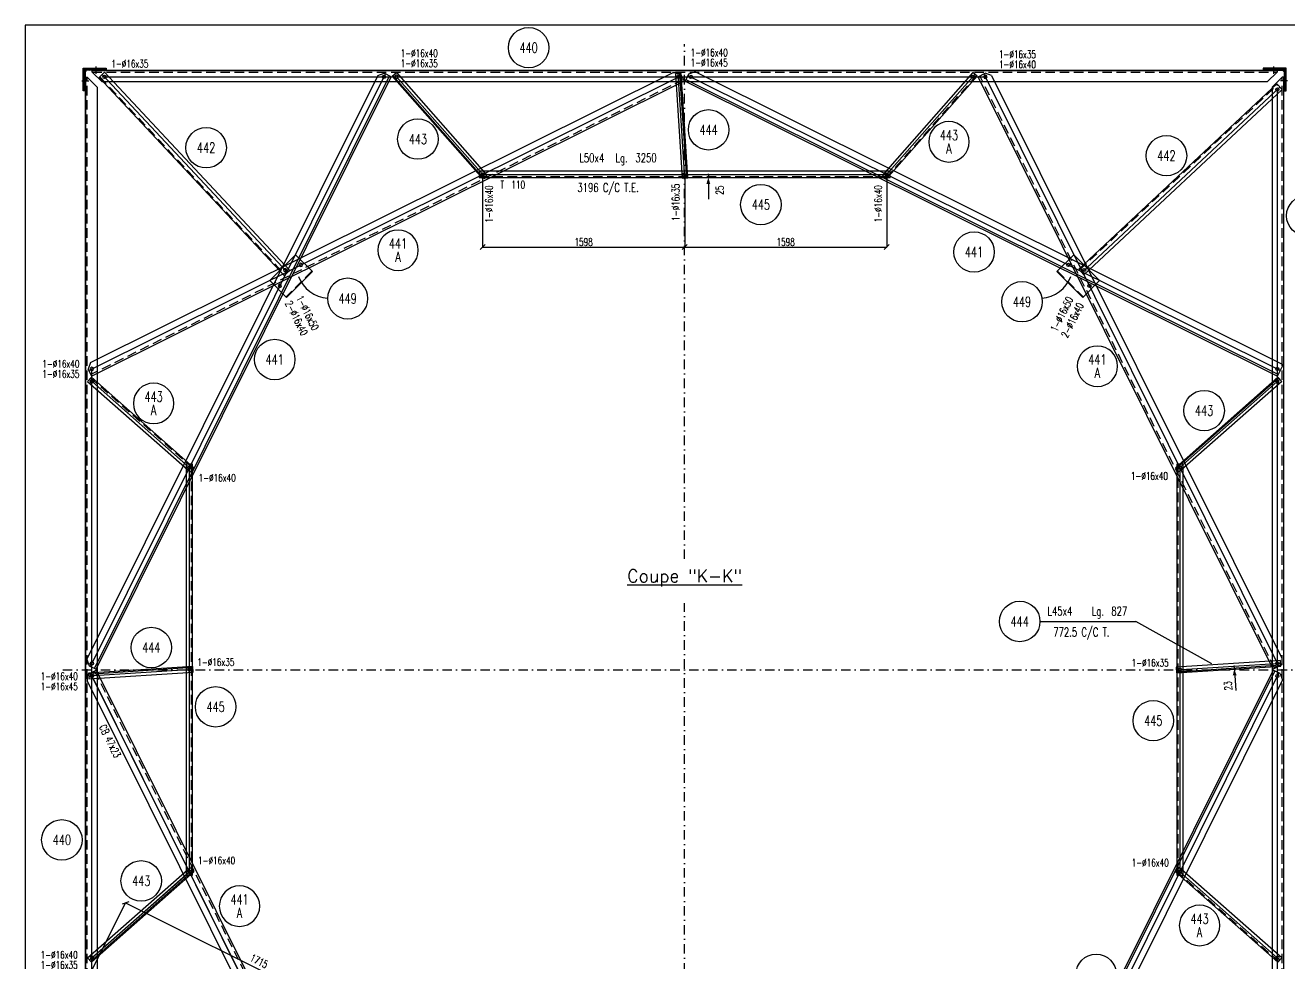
# Model space of a CAD drawing. Extents: x 161763 to 177983, y -163675 to -152195.
# Drawn here: x 161763 to 171754, y -159608 to -152195 of the extents above; entities that cross this region are included whole.
import ezdxf
from ezdxf.enums import TextEntityAlignment as Align

# ---------------------------------------------------------------- set-up
doc = ezdxf.new("R2010")
doc.units = 0
doc.header["$LTSCALE"] = 150
doc.header["$MEASUREMENT"] = 0
doc.linetypes.add('DASHDOT', pattern=[1, 0.5, -0.25, 0, -0.25])
doc.linetypes.add('DASHED', pattern=[0.75, 0.5, -0.25])
doc.layers.get('0').update_dxf_attribs({"linetype": 'CONTINUOUS'})
doc.layers.get('DEFPOINTS').update_dxf_attribs({"linetype": 'CONTINUOUS'})
for name, color, linetype in [('ASSI', 6, 'CONTINUOUS'), ('BOLLINI_1', 7, 'CONTINUOUS'), ('BOLLINI_5', 7, 'CONTINUOUS'), ('FORI', 2, 'CONTINUOUS'), ('LINEA_ANG', 2, 'CONTINUOUS'), ('LINEE_PIASTRE', 2, 'CONTINUOUS'), ('LS', 7, 'CONTINUOUS'), ('MZ', 6, 'DASHDOT'), ('PIASTRE', 5, 'CONTINUOUS'), ('QT_MAL', 7, 'CONTINUOUS'), ('QT_MPR', 7, 'CONTINUOUS'), ('TRAT-Y', 7, 'DASHED')]:
    doc.layers.add(name, color=color, linetype=linetype)
doc.styles.add('QUOTE', font='ROMANS8.SHX', dxfattribs={"width": 0.7})
doc.styles.add('RD', font='ROMAND8.SHX', dxfattribs={"width": 0.7})
doc.styles.add('RQL', font='ROMANS8.SHX', dxfattribs={"width": 0.7})
doc.styles.add('RS', font='ROMANS8.shx', dxfattribs={"width": 0.7})
doc.styles.get("Standard").update_dxf_attribs({"font": 'ROMANS8.SHX', "width": 0.7})
doc.dimstyles.new('FRECCE1', dxfattribs={"dimtxt": 60, "dimasz": 6.6667, "dimexe": 0, "dimexo": 0, "dimgap": 1, "dimtad": 1, "dimzin": 0, "dimdsep": 46, "dimtxsty": 'RS', "dimblk1": 'QUOTP', "dimblk2": 'QUOTF', "dimsah": 1, "dimcen": 0, "dimclrd": 2, "dimclre": 2, "dimclrt": 7, "dimadec": 0, "dimazin": 0, "dimtfac": 1, "dimtix": 1, "dimtmove": 2, "dimatfit": 3, "dimldrblk": 'QUOTP', "dimfxl": 1, "dimtolj": 1, "dimtzin": 0, "dimarcsym": 0})
doc.dimstyles.new('TRATTO', dxfattribs={"dimscale": 0, "dimtxt": 60, "dimasz": 40, "dimexe": 0, "dimexo": 0, "dimgap": 10, "dimtad": 1, "dimrnd": 0.5, "dimdsep": 46, "dimtxsty": 'RS', "dimblk1": 'OBLIQUE', "dimblk2": 'OBLIQUE', "dimsah": 1, "dimcen": 0.09, "dimclrd": 2, "dimclre": 2, "dimclrt": 7, "dimadec": 0, "dimazin": 0, "dimtfac": 1, "dimtix": 1, "dimtmove": 2, "dimatfit": 3, "dimfxl": 1, "dimtolj": 1, "dimtzin": 0, "dimarcsym": 0})
pattern_1 = [(45, (62756.58, -43231.062), (-3.5355339, 3.5355339), [])]

# ---------------------------------------------------------------- blocks, each defined once
blk = doc.blocks.new('ASSE98')
blk.add_line((0, 0), (1, 0))
at = {"color": 7, "flags": 1}
for tag, p in [('LAV1', (3.0743, 6.8285)), ('LAV2', (3.0743, 6.4951)), ('LAV3', (3.0743, 6.1618)), ('LAV4', (3.0743, 5.8285)), ('LAV5', (3.0743, 5.4951)), ('LAV6', (3.0743, 5.1618)), ('LAV7', (3.0743, 4.8285)), ('LAV8', (3.0743, 4.4951)), ('LAV9', (3.0743, 4.1618)), ('LAV10', (3.0743, 3.8285))]:
    blk.add_attdef(tag, p, '', height=0.2, dxfattribs=at)
at = {"color": 7, "style": 'QUOTE', "width": 0.5, "flags": 1}
for tag, p in [('TI', (1.3831, 6.8273)), ('DI_S', (1.3831, 6.4218)), ('D_S', (1.3831, 6.0209)), ('E_S', (1.3831, 5.6806)), ('NFORI', (1.3645, 5.2979)), ('ALAR', (1.3635, 4.9325)), ('FAM', (1.3775, 4.5465)), ('ALA', (1.3831, 4.1926)), ('DISP2', (1.3831, 3.8497)), ('DISP1', (1.3831, 3.5069)), ('PINZAF', (1.3831, 3.164)), ('PINZAI', (1.3831, 2.8211)), ('TRP', (1.3831, 2.4783)), ('NP', (1.3831, 2.1354)), ('SV', (1.3831, 1.7926)), ('PESO', (1.3831, 1.4497)), ('QUA', (1.3831, 1.1069)), ('LUN', (1.3831, 0.764)), ('PROF', (1.3831, 0.4211)), ('POS', (1.3831, 0.0783))]:
    blk.add_attdef(tag, p, '', height=0.2, dxfattribs=at)
blk = doc.blocks.new('16')
blk.add_circle((0, 0), 1)
blk = doc.blocks.new('xxx')
blk.add_circle((0, 0), 8)
at = {"color": 3, "style": 'RQL', "width": 0.7}
blk.add_attdef('POS', text='', height=4, dxfattribs=at).set_placement((0, 0), align=Align.MIDDLE)
at = {"style": 'RQL', "width": 0.7, "flags": 1}
for tag, p in [('POS1', (-0.39, -5.42)), ('TIPO', (-0.39, -8.66))]:
    blk.add_attdef(tag, p, '', height=2, dxfattribs=at)
blk = doc.blocks.new('_OBLIQUE')
at = {"color": 0, "linetype": 'ByBlock'}
blk.add_line((-0.5, -0.5), (0.5, 0.5), dxfattribs=at)
blk = doc.blocks.new('*D35')
at = {"layer": 'DEFPOINTS', "color": 0, "transparency": 16777216}
for p in [(162290.2, -159668.8), (164091.5, -159899.3), (163816.7, -160451.2)]:
    blk.add_point(p, dxfattribs=at)
at = {"layer": 'QT_MPR', "color": 2, "lineweight": -2, "transparency": 16777216}
for p, q in [((162290.2, -159668.8), (162556.1, -159134.7)), ((162556.1, -159134.7), (164091.5, -159899.3)), ((163816.7, -160451.2), (164091.5, -159899.3))]:
    blk.add_line(p, q, dxfattribs=at)
at = {"layer": 'QT_MPR', "color": 2, "lineweight": -2, "transparency": 16777216, "xscale": 40, "yscale": 40, "zscale": 40}
for p, rotation in [((162556.1, -159134.7), 153.5289355511841), ((164091.5, -159899.3), 333.5289355511841)]:
    blk.add_blockref('_OBLIQUE', p, dxfattribs=dict(at, rotation=rotation))
at = {"layer": 'QT_MPR', "color": 7, "transparency": 16777216, "insert": (163611.8, -159595.6), "char_height": 60, "attachment_point": 5, "rotation": 333.52894, "style": 'RS'}
blk.add_mtext('\\A1;1715', dxfattribs=at)
blk = doc.blocks.new('YYY')
blk.add_circle((0, 0), 8)
at = {"color": 3, "style": 'RQL', "width": 0.7}
for tag, p in [('POS3', (0, 0.65)), ('POS2', (0, -4.63))]:
    blk.add_attdef(tag, text='', height=4, dxfattribs=at).set_placement(p, align=Align.CENTER)
at = {"style": 'RQL', "width": 0.7, "flags": 1}
blk.add_attdef('TIPO', text='', height=3, dxfattribs=at).set_placement((0, 0), align=Align.MIDDLE_CENTER)
blk = doc.blocks.new('QUOTP')
at = {"layer": 'ASSI', "color": 2, "const_width": 1.07}
blk.add_lwpolyline([(-0.5, 0, 1), (0.5, 0, 1)], format="xyb", close=True, dxfattribs=at)
blk = doc.blocks.new('QUOTF')
at = {"layer": 'LS', "color": 2}
blk.add_line((7.5, 0), (25.5, 0), dxfattribs=at)
blk.add_solid([(7.5, 2.25), (0, 0), (7.5, -2.25)], dxfattribs=at)
blk = doc.blocks.new('*D71')
at = {"layer": 'DEFPOINTS', "color": 0, "transparency": 16777216}
for p in [(167164.3, -153374.7), (167164.3, -153399.7), (167164.3, -153399.7)]:
    blk.add_point(p, dxfattribs=at)
at = {"layer": 'QT_MAL', "color": 2, "lineweight": -2, "transparency": 16777216}
blk.add_line((167164.3, -153381.3), (167164.3, -153393), dxfattribs=at)
at = {"layer": 'QT_MAL', "color": 2, "lineweight": -2, "transparency": 16777216, "xscale": 6.6667, "yscale": 6.6667, "zscale": 6.6667}
for name, p, rotation in [('QUOTF', (167164.3, -153399.7), 270), ('QUOTP', (167164.3, -153374.7), 90)]:
    blk.add_blockref(name, p, dxfattribs=dict(at, rotation=rotation))
at = {"layer": 'QT_MAL', "color": 7, "transparency": 16777216, "insert": (167254.3, -153499.2), "char_height": 60, "attachment_point": 5, "rotation": 90, "style": 'RS'}
blk.add_mtext('\\A1;25', dxfattribs=at)
blk = doc.blocks.new('*D38')
at = {"layer": 'DEFPOINTS', "color": 0, "transparency": 16777216}
for p in [(165379.3, -153374.7), (166977.1, -153374.7), (166977.1, -153949.1)]:
    blk.add_point(p, dxfattribs=at)
at = {"layer": 'QT_MPR', "color": 2, "lineweight": -2, "transparency": 16777216}
for p, q in [((165379.3, -153374.7), (165379.3, -153949.1)), ((166977.1, -153374.7), (166977.1, -153949.1)), ((165379.3, -153949.1), (166977.1, -153949.1))]:
    blk.add_line(p, q, dxfattribs=at)
at = {"layer": 'QT_MPR', "color": 2, "lineweight": -2, "transparency": 16777216, "xscale": 40, "yscale": 40, "zscale": 40, "rotation": 180}
blk.add_blockref('_OBLIQUE', (165379.3, -153949.1), dxfattribs=at)
at = {"layer": 'QT_MPR', "color": 2, "lineweight": -2, "transparency": 16777216, "xscale": 40, "yscale": 40, "zscale": 40}
blk.add_blockref('_OBLIQUE', (166977.1, -153949.1), dxfattribs=at)
at = {"layer": 'QT_MPR', "color": 7, "transparency": 16777216, "insert": (166178.2, -153909.1), "char_height": 60, "attachment_point": 5, "style": 'RS'}
blk.add_mtext('\\A1;1598', dxfattribs=at)
blk = doc.blocks.new('*D39')
at = {"layer": 'DEFPOINTS', "color": 0, "transparency": 16777216}
for p in [(166977.1, -153374.7), (168574.8, -153374.7), (168574.8, -153949.1)]:
    blk.add_point(p, dxfattribs=at)
at = {"layer": 'QT_MPR', "color": 2, "lineweight": -2, "transparency": 16777216}
for p, q in [((166977.1, -153374.7), (166977.1, -153949.1)), ((168574.8, -153374.7), (168574.8, -153949.1)), ((166977.1, -153949.1), (168574.8, -153949.1))]:
    blk.add_line(p, q, dxfattribs=at)
at = {"layer": 'QT_MPR', "color": 2, "lineweight": -2, "transparency": 16777216, "xscale": 40, "yscale": 40, "zscale": 40, "rotation": 180}
blk.add_blockref('_OBLIQUE', (166977.1, -153949.1), dxfattribs=at)
at = {"layer": 'QT_MPR', "color": 2, "lineweight": -2, "transparency": 16777216, "xscale": 40, "yscale": 40, "zscale": 40}
blk.add_blockref('_OBLIQUE', (168574.8, -153949.1), dxfattribs=at)
at = {"layer": 'QT_MPR', "color": 7, "transparency": 16777216, "insert": (167775.9, -153909.1), "char_height": 60, "attachment_point": 5, "style": 'RS'}
blk.add_mtext('\\A1;1598', dxfattribs=at)
blk = doc.blocks.new('bull')
at = {"style": 'RS', "width": 0.7, "flags": 1}
for tag, p in [('NN', (-12.25, 0)), ('DIAMETRO', (0, -4.86)), ('SERRAGGIO', (0, -9.71)), ('LUNGHEZZA', (0, -14.57)), ('NB', (0, -19.43)), ('TIPO', (0, -24.12)), ('EL', (-0.14, -29))]:
    blk.add_attdef(tag, p, '', height=3, dxfattribs=at)
at = {"style": 'RS', "width": 0.7}
blk.add_attdef('BULLONE', (0, 0), '', height=3, dxfattribs=at)
blk = doc.blocks.new('MRKR_98')
blk.add_point((0, 0))
at = {"color": 7, "style": 'QUOTE', "width": 0.5, "flags": 1}
for tag, p in [('AUX2', (3.71, 4.93)), ('NFORI', (3.72, 5.3)), ('TI', (3.73, 6.83)), ('DI_S', (3.73, 6.42)), ('D_S', (3.73, 6.02)), ('E_S', (3.73, 5.68)), ('AUX1', (3.73, 4.19)), ('FAM', (3.73, 4.55)), ('COMMESSA', (3.73, 3.85)), ('MD', (3.73, 3.51)), ('MP', (3.73, 3.16)), ('LARGHEZZA', (3.73, 2.82)), ('SPESSORE', (3.73, 2.48)), ('NP', (3.73, 2.14)), ('SV', (3.73, 1.79)), ('PESO', (3.73, 1.45)), ('QUA', (3.73, 1.11)), ('LUN', (3.73, 0.76)), ('PROF', (3.73, 0.42)), ('POS', (3.73, 0.08))]:
    blk.add_attdef(tag, p, '', height=0.2, dxfattribs=at)
at = {"color": 7, "flags": 1}
for tag, p in [('LAV1', (5.26, 6.88)), ('LAV2', (5.26, 6.55)), ('LAV3', (5.26, 6.21)), ('LAV4', (5.26, 5.88)), ('LAV5', (5.26, 5.55)), ('LAV6', (5.26, 5.21)), ('LAV7', (5.26, 4.88)), ('LAV8', (5.26, 4.55)), ('LAV9', (5.26, 4.21)), ('LAV10', (5.26, 3.88))]:
    blk.add_attdef(tag, p, '', height=0.2, dxfattribs=at)
blk = doc.blocks.new('*D80')
at = {"layer": 'DEFPOINTS', "color": 0, "transparency": 16777216}
for p in [(171321.9, -157263), (171323.4, -157286), (171323.4, -157286)]:
    blk.add_point(p, dxfattribs=at)
at = {"layer": 'QT_MAL', "color": 2, "lineweight": -2, "transparency": 16777216}
blk.add_line((171322.3, -157269.7), (171323, -157279.3), dxfattribs=at)
at = {"layer": 'QT_MAL', "color": 2, "lineweight": -2, "transparency": 16777216, "xscale": 6.6667, "yscale": 6.6667, "zscale": 6.6667}
for name, p, rotation in [('QUOTP', (171321.9, -157263), 93.71193150588454), ('QUOTF', (171323.4, -157286), 273.7119315058845)]:
    blk.add_blockref(name, p, dxfattribs=dict(at, rotation=rotation))
at = {"layer": 'QT_MAL', "color": 7, "transparency": 16777216, "insert": (171274.2, -157418.7), "char_height": 60, "attachment_point": 5, "rotation": 93.71193, "style": 'RS'}
blk.add_mtext('\\A1;23', dxfattribs=at)

msp = doc.modelspace()

# ---------------------------------------------------------------- hatches: boundary and pattern name
at = {"layer": 'LS'}
h = msp.add_hatch(dxfattribs=at)
h.set_pattern_fill('_U', color=6, scale=5, angle=45, style=0, pattern_type=0)
h.set_pattern_definition(pattern_1)
edge = h.paths.add_edge_path()
edge.add_line((162221.189, -152534.953), (162401.189, -152534.953))
edge.add_line((162401.189, -152534.953), (162401.189, -152544.953))
edge.add_arc((162395.189, -152544.953), 6, 270, 360, ccw=False)
edge.add_line((162395.189, -152550.953), (162249.189, -152550.953))
edge.add_arc((162249.189, -152562.953), 12, 90, 180)
edge.add_line((162237.189, -152562.953), (162237.189, -152708.953))
edge.add_arc((162231.189, -152708.953), 6, 270, 360, ccw=False)
edge.add_line((162231.189, -152714.953), (162221.189, -152714.953))
edge.add_line((162221.189, -152714.953), (162221.189, -152534.953))
h = msp.add_hatch(dxfattribs=at)
h.set_pattern_fill('_U', color=6, scale=5, angle=45, style=0, pattern_type=0)
h.set_pattern_definition(pattern_1)
edge = h.paths.add_edge_path()
edge.add_line((171732.938, -152534.953), (171552.938, -152534.953))
edge.add_line((171552.938, -152534.953), (171552.938, -152544.953))
edge.add_arc((171558.938, -152544.953), 6, -180, -90)
edge.add_line((171558.938, -152550.953), (171704.938, -152550.953))
edge.add_arc((171704.938, -152562.953), 12, 0, 90, ccw=False)
edge.add_line((171716.938, -152562.953), (171716.938, -152708.953))
edge.add_arc((171722.938, -152708.953), 6, -180, -90)
edge.add_line((171722.938, -152714.953), (171732.938, -152714.953))
edge.add_line((171732.938, -152714.953), (171732.938, -152534.953))

# ---------------------------------------------------------------- linework, layer by layer
at = {"layer": 'LINEA_ANG'}
for p, q in [((162292.796, -152565.953), (162292.796, -152553.953)), ((162292.796, -152553.953), (171661.796, -152553.953)), ((162370.796, -152643.953), (162292.796, -152565.953)), ((167059.198, -152564.099), (167008.243, -152581.176)), ((171710.447, -154880.194), (167059.198, -152564.099)), ((171583.796, -152643.953), (171661.796, -152565.953)), ((171661.796, -152553.953), (171661.796, -152565.953)), ((162240.189, -161975.096), (162240.189, -152606.096)), ((162240.189, -152606.096), (162252.189, -152606.096)), ((164549.491, -152591.461), (162250.334, -157208.694)), ((162330.189, -152684.096), (162252.189, -152606.096)), ((162277.697, -154863.256), (166886.873, -152568.11)), ((166973.52, -152636.676), (162288.255, -154969.71)), ((162322.912, -157287.285), (164655.945, -152602.02)), ((162389.622, -152567.157), (162345.789, -152608.129)), ((162345.789, -152608.129), (163809.863, -154174.407)), ((171583.796, -152643.953), (162370.796, -152643.953)), ((163853.695, -154133.434), (162389.622, -152567.157)), ((164549.491, -152591.461), (164600.445, -152574.383)), ((164655.945, -152602.02), (164600.445, -152574.383)), ((164663.971, -152598.879), (164697.71, -152569.102)), ((165379.947, -153410.115), (164663.971, -152598.879)), ((164697.71, -152569.102), (165413.686, -153380.338)), ((166886.873, -152568.11), (166939.198, -152567.749)), ((166948.312, -152576.201), (166903.406, -152579.114)), ((166903.406, -152579.114), (166956.946, -153404.379)), ((166939.198, -152567.749), (166973.52, -152636.676)), ((167001.852, -153401.466), (166948.312, -152576.201)), ((167008.243, -152581.176), (166980.607, -152636.676)), ((166980.607, -152636.676), (171665.872, -154969.71)), ((169256.417, -152569.102), (168540.442, -153380.338)), ((168574.181, -153410.115), (169290.156, -152598.879)), ((169290.156, -152598.879), (169256.417, -152569.102)), ((169298.182, -152602.02), (169353.682, -152574.383)), ((171631.216, -157287.285), (169298.182, -152602.02)), ((169404.636, -152591.461), (169353.682, -152574.383)), ((169404.636, -152591.461), (171699.781, -157200.638)), ((171659.763, -152659.554), (170093.485, -154123.628)), ((171623.938, -152684.096), (171701.938, -152606.096)), ((171700.735, -152703.386), (171659.763, -152659.554)), ((171713.938, -152606.096), (171701.938, -152606.096)), ((171713.938, -161975.096), (171713.938, -152606.096)), ((162330.189, -152684.096), (162330.189, -161897.096)), ((170134.458, -154167.46), (171700.735, -152703.386)), ((171623.938, -152684.096), (171623.938, -161897.096)), ((165352.325, -153349.652), (165352.325, -153399.652)), ((168602.325, -153349.652), (165352.325, -153349.652)), ((168602.325, -153399.652), (168602.325, -153349.652)), ((165352.325, -153399.652), (168602.325, -153399.652)), ((165413.686, -153380.338), (165379.947, -153410.115)), ((166956.946, -153404.379), (167001.852, -153401.466)), ((168540.442, -153380.338), (168574.181, -153410.115)), ((163809.863, -154174.407), (163853.695, -154133.434)), ((170093.485, -154123.628), (170134.458, -154167.46)), ((162277.697, -154863.256), (162260.619, -154914.21)), ((162288.255, -154969.71), (162260.619, -154914.21)), ((171665.872, -154969.71), (171710.447, -154880.194)), ((162285.115, -154977.736), (162255.338, -155011.475)), ((162255.338, -155011.475), (163066.573, -155727.45)), ((163096.35, -155693.711), (162285.115, -154977.736)), ((170857.777, -155693.711), (171669.013, -154977.736)), ((171698.79, -155011.475), (170887.554, -155727.45)), ((171669.013, -154977.736), (171698.79, -155011.475)), ((163085.887, -155665.567), (163035.887, -155665.567)), ((163035.887, -155665.567), (163035.887, -158915.567)), ((163066.573, -155727.45), (163096.35, -155693.711)), ((163085.887, -158915.567), (163085.887, -155665.567)), ((170887.554, -155727.45), (170857.777, -155693.711)), ((170918.24, -155666.089), (170868.24, -155666.089)), ((170868.24, -155666.089), (170868.24, -158916.089)), ((170918.24, -158916.089), (170918.24, -155666.089)), ((162250.334, -157208.694), (162267.412, -157259.649)), ((162267.412, -157259.649), (162322.912, -157287.285)), ((171688.778, -157217.17), (170863.513, -157270.711)), ((170866.426, -157315.616), (171691.691, -157262.076)), ((171700.143, -157252.962), (171631.216, -157287.285)), ((171691.691, -157262.076), (171688.778, -157217.17)), ((171699.781, -157200.638), (171700.143, -157252.962)), ((162253.985, -157328.694), (162322.912, -157294.372)), ((162254.346, -157381.019), (162253.985, -157328.694)), ((163087.702, -157266.04), (162262.437, -157319.58)), ((162262.437, -157319.58), (162265.35, -157364.486)), ((162265.35, -157364.486), (163090.615, -157310.946)), ((162322.912, -157294.372), (164655.945, -161979.637)), ((163090.615, -157310.946), (163087.702, -157266.04)), ((171631.216, -157294.372), (169298.182, -161979.637)), ((170863.513, -157270.711), (170866.426, -157315.616)), ((171686.715, -157322.008), (171631.216, -157294.372)), ((171686.715, -157322.008), (171703.793, -157372.962)), ((164549.491, -161990.195), (162254.346, -157381.019)), ((169404.636, -161990.195), (171703.793, -157372.962)), ((162255.338, -159570.182), (163066.573, -158854.206)), ((163066.573, -158854.206), (163096.35, -158887.945)), ((170887.554, -158854.206), (170857.777, -158887.945)), ((171698.79, -159570.182), (170887.554, -158854.206)), ((163096.35, -158887.945), (162285.115, -159603.921)), ((163035.887, -158915.567), (163085.887, -158915.567)), ((170857.777, -158887.945), (171669.013, -159603.921)), ((170868.24, -158916.089), (170918.24, -158916.089)), ((162285.115, -159603.921), (162255.338, -159570.182)), ((171669.013, -159603.921), (171698.79, -159570.182))]:
    msp.add_line(p, q, dxfattribs=at)
at = {"layer": 'LINEA_ANG', "color": 2}
for p, q in [((162310.38, -157281.044), (164643.413, -152595.779)), ((165386.32, -153404.49), (164670.344, -152593.255)), ((166993.37, -153402.016), (166939.829, -152576.751)), ((166986.848, -152624.144), (171672.113, -154957.178)), ((170863.402, -155700.084), (171674.637, -154984.109)), ((170865.876, -157307.134), (171691.141, -157253.594)), ((163088.252, -157274.522), (162262.987, -157328.062)), ((171643.748, -157300.612), (169310.714, -161985.877)), ((163090.726, -158881.572), (162279.49, -159597.548))]:
    msp.add_line(p, q, dxfattribs=at)
at = {"layer": 'LINEE_PIASTRE'}
for p, q in [((163695.853, -154213.264), (163899.499, -154009.617)), ((163899.499, -154009.617), (164033.143, -154143.26)), ((170054.628, -154009.617), (169920.985, -154143.26)), ((170258.275, -154213.264), (170054.628, -154009.617)), ((164033.143, -154143.26), (163829.496, -154346.907)), ((169920.985, -154143.26), (170124.632, -154346.907)), ((163829.496, -154346.907), (163695.853, -154213.264)), ((170124.632, -154346.907), (170258.275, -154213.264))]:
    msp.add_line(p, q, dxfattribs=at)
at = {"layer": 'LS', "color": 6}
for p, q in [((162319.796, -152522.567), (162319.796, -152578.227)), ((171634.332, -152522.567), (171634.332, -152578.227)), ((171634.332, -152522.567), (171634.332, -152578.227)), ((162208.803, -152633.56), (162264.463, -152633.56)), ((162389.796, -152603.953), (169355.001, -152603.953)), ((171745.325, -152633.56), (171689.665, -152633.56)), ((171663.938, -159668.766), (171663.938, -152703.56)), ((162290.189, -161878.096), (162290.189, -154912.891)), ((169786.653, -156909.538), (170546.119, -156909.538)), ((162290.189, -157340.828), (164599.126, -161977.703)), ((162290.189, -159568.766), (163060.887, -158888.567))]:
    msp.add_line(p, q, dxfattribs=at)
at = {"layer": 'LS', "color": 8}
msp.add_lwpolyline([(161762.683, -152195.489), (161762.683, -163675.489), (174482.683, -163675.489), (174482.683, -162075.489), (177982.683, -162075.489), (177982.683, -152195.489), (161762.683, -152195.489)], close=True, dxfattribs=at)
at = {"layer": 'LS', "color": 6}
for points in [[(162221.189, -152534.953), (162401.189, -152534.953), (162401.189, -152544.953, -0.41421356), (162395.189, -152550.953), (162249.189, -152550.953, 0.41421356), (162237.189, -152562.953), (162237.189, -152708.953, -0.41421356), (162231.189, -152714.953), (162221.189, -152714.953)], [(171732.938, -152534.953), (171552.938, -152534.953), (171552.938, -152544.953, 0.41421356), (171558.938, -152550.953), (171704.938, -152550.953, -0.41421356), (171716.938, -152562.953), (171716.938, -152708.953, 0.41421356), (171722.938, -152714.953), (171732.938, -152714.953)]]:
    msp.add_lwpolyline(points, format="xyb", close=True, dxfattribs=at)
msp.add_lwpolyline([(171146.168, -157244.738), (170546.119, -156909.538)], dxfattribs=at)
for centre, start, end in [((164171.483, -154088.542), 200.7903173, 265.8683996), ((169782.645, -154088.542), 274.1316004, 339.2096827)]:
    msp.add_arc(centre, 264.811, start, end, dxfattribs=at)
at = {"layer": 'MZ'}
for p, q in [((166977.064, -156415.136), (166977.064, -152344.664)), ((166977.064, -162236.992), (166977.064, -156763.688)), ((162059.451, -157290.828), (171894.676, -157290.828))]:
    msp.add_line(p, q, dxfattribs=at)
at = {"layer": 'TRAT-Y'}
for p, q in [((162253.189, -161975.096), (162253.189, -152606.096)), ((166967.28, -152624.144), (162282.015, -154957.178)), ((162292.796, -152566.953), (171661.796, -152566.953)), ((162352.364, -152601.984), (163816.438, -154168.261)), ((168567.808, -153404.49), (169283.783, -152593.255)), ((171643.748, -157281.044), (169310.714, -152595.779)), ((170099.631, -154130.202), (171665.908, -152666.129)), ((171700.938, -161975.096), (171700.938, -152606.096)), ((165352.325, -153391.152), (168602.325, -153391.152)), ((164028.9, -154139.018), (163825.253, -154342.664)), ((169925.228, -154139.018), (170128.874, -154342.664)), ((163090.726, -155700.084), (162279.49, -154984.109)), ((163077.387, -158915.567), (163077.387, -155665.567)), ((170876.74, -155666.089), (170876.74, -158916.089)), ((162310.38, -157300.612), (164643.413, -161985.877)), ((170863.402, -158881.572), (171674.637, -159597.548))]:
    msp.add_line(p, q, dxfattribs=at)

# ---------------------------------------------------------------- block references
at = {"layer": 'ASSI'}
for p, xscale, rotation in [((171661.796, -152553.953), 9369, 180), ((162240.189, -152606.096), 9369, 270), ((164681.216, -152583.66), 1082, 311.4307877684139), ((168556.936, -153394.895), 1082, 48.56921223158595), ((171713.938, -161975.096), 9369, 90), ((163081.131, -155710.956), 1082, 138.5692122315859), ((171684.232, -154994.98), 1082, 221.430787768414), ((162269.895, -159586.676), 1082, 41.43078776841406), ((170872.997, -158870.701), 1082, 318.5692122315859)]:
    msp.add_blockref('ASSE98', p, dxfattribs=dict(at, xscale=xscale, rotation=rotation))
for p, xscale, zscale, rotation in [((162265.968, -154924.952), 5234.000000000001, 5234.000000000001, 26.47106444881592), ((162278.154, -157264.998), 5234.000000000001, 5234.000000000001, 63.52893555118408), ((162371.358, -152584.229), 2144, 2144, 313.0683386357119), ((166978.9, -153402.955), 827, 827, 93.7119315058846), ((167002.894, -152591.918), 5234.000000000001, 5234.000000000001, 333.5289355511841), ((169342.94, -152579.732), 5234, 5234, 296.471064448816), ((171683.663, -152685.123), 2144, 2144, 223.0683386357118), ((163060.887, -158915.567), 3250, 3250, 90), ((170893.24, -155666.089), 3250, 3250, 270), ((163089.191, -157288.992), 827.0000000000002, 827.0000000000002, 183.7119315058846), ((171675.974, -157316.659), 5234, 5234, 243.528935551184)]:
    msp.add_blockref('ASSE98', p, dxfattribs=dict(at, xscale=xscale, zscale=zscale, rotation=rotation))
ref = msp.add_blockref('ASSE98', (165352.325, -153374.652), dxfattribs=dict(at, xscale=3250, zscale=3250))
ref.add_attrib('PROF', 'L50x4', (166143.996, -153279.222), dxfattribs={"layer": '0', "color": 2, "height": 70, "style": 'QUOTE', "width": 0.7})
ref.add_attrib('LUN', '3250', (166587.462, -153279.222), dxfattribs={"layer": '0', "color": 2, "height": 70, "style": 'QUOTE', "width": 0.7})
ref.add_attrib('PESO', '3196 C/C T.E.', (166128.816, -153513.675), dxfattribs={"layer": '0', "color": 2, "height": 70, "style": 'QUOTE', "width": 0.7})
ref.add_attrib('SV', 'Lg.', (166430.008, -153279.222), dxfattribs={"layer": '0', "color": 2, "height": 70, "style": 'QUOTE', "width": 0.7})
ref.add_attrib('LAV1', 'T  110', (165520.819, -153486.106), dxfattribs={"layer": '0', "color": 254, "height": 60, "width": 0.7})
ref = msp.add_blockref('ASSE98', (170864.937, -157292.664), dxfattribs=dict(at, xscale=826.9999999999999, zscale=826.9999999999999, rotation=3.711931505884536))
ref.add_attrib('PROF', 'L45x4', (169845.944, -156862.763), dxfattribs={"layer": '0', "color": 2, "height": 70, "style": 'QUOTE', "width": 0.7})
ref.add_attrib('LUN', '827', (170350.811, -156862.763), dxfattribs={"layer": '0', "color": 2, "height": 70, "style": 'QUOTE', "width": 0.7})
ref.add_attrib('PESO', '772.5 C/C T.', (169892.053, -157028.559), dxfattribs={"layer": '0', "color": 2, "height": 70, "style": 'QUOTE', "width": 0.7})
ref.add_attrib('SV', 'Lg.', (170196.677, -156862.763), dxfattribs={"layer": '0', "color": 2, "height": 70, "style": 'QUOTE', "width": 0.7})
ref = msp.add_blockref('ASSE98', (164611.187, -162001.924), dxfattribs=dict(at, xscale=5234, zscale=5234, rotation=116.471064448816))
ref.add_attrib('LAV1', 'CB 47x23', (162344.628, -157743.97), dxfattribs={"layer": '0', "color": 7, "height": 60, "rotation": -63.5289356, "width": 0.7})
ref.add_attrib('LAV2', 'CB 38x38', (164279.48, -161635.519), dxfattribs={"layer": '0', "color": 7, "height": 60, "rotation": -63.5289356, "width": 0.7})
at = {"layer": 'BOLLINI_1', "xscale": 20, "yscale": 20, "zscale": 20}
for p, values in [((165743.066, -152372.595), {'POS': '440'}), ((167166.155, -153022.228), {'POS': '444'}), ((164867.333, -153095.405), {'POS': '443'}), ((163192.982, -153163.718), {'POS': '442'}), ((170786.911, -153226.684), {'POS': '442'}), ((167579.787, -153613.37), {'POS': '445'}), ((171896.838, -153701.249), {'POS': '440'}), ((169265.321, -153988.296), {'POS': '441'}), ((169645.088, -154381.447), {'POS': '449'}), ((163735.142, -154838.536), {'POS': '441'}), ((171084.822, -155242.462), {'POS': '443'}), ((169626.653, -156909.538), {'POS': '444'}), ((162759.515, -157115.69), {'POS': '444'}), ((163267.972, -157584.632), {'POS': '445'}), ((170682.593, -157694.019), {'POS': '445'}), ((162051.924, -158636.667), {'POS': '440'}), ((162679.454, -158960.89), {'POS': '443'}), ((170231.389, -159700.383), {'POS': '441'})]:
    msp.add_blockref('xxx', p, dxfattribs=at).add_auto_attribs(values)
at = {"layer": 'BOLLINI_1'}
ref = msp.add_blockref('xxx', (164312.36, -154356.397), dxfattribs=dict(at, xscale=-20, yscale=20, zscale=20, rotation=180))
ref.add_attrib('POS', '449', dxfattribs={"layer": '0', "color": 3, "height": 80, "style": 'RQL', "width": 0.7}).set_placement((164312.36, -154356.397), align=Align.MIDDLE)
at = {"layer": 'BOLLINI_5'}
ref = msp.add_blockref('YYY', (169066.685, -153116.866), dxfattribs=dict(at, xscale=-19.99970832482618, yscale=19.99970832476798, zscale=19.99970832479172))
ref.add_attrib('POS3', '443', dxfattribs={"layer": '0', "color": 3, "height": 79.9988, "style": 'RQL', "width": 0.7}).set_placement((169066.685, -153103.927), align=Align.CENTER)
ref.add_attrib('POS2', 'A', dxfattribs={"layer": '0', "color": 3, "height": 79.999, "style": 'RQL', "width": 0.7}).set_placement((169066.685, -153209.473), align=Align.CENTER)
ref = msp.add_blockref('YYY', (164710.394, -153974.388), dxfattribs=dict(at, xscale=-19.99970832482618, yscale=19.99970832476798, zscale=19.99970832479172))
ref.add_attrib('POS3', '441', dxfattribs={"layer": '0', "color": 3, "height": 79.9988, "style": 'RQL', "width": 0.7}).set_placement((164710.394, -153961.449), align=Align.CENTER)
ref.add_attrib('POS2', 'A', dxfattribs={"layer": '0', "color": 3, "height": 79.999, "style": 'RQL', "width": 0.7}).set_placement((164710.394, -154066.995), align=Align.CENTER)
ref = msp.add_blockref('YYY', (170241.033, -154891.549), dxfattribs=dict(at, xscale=-19.99970832482618, yscale=19.99970832476798, zscale=19.99970832479172))
ref.add_attrib('POS3', '441', dxfattribs={"layer": '0', "color": 3, "height": 79.9988, "style": 'RQL', "width": 0.7}).set_placement((170241.033, -154878.61), align=Align.CENTER)
ref.add_attrib('POS2', 'A', dxfattribs={"layer": '0', "color": 3, "height": 79.999, "style": 'RQL', "width": 0.7}).set_placement((170241.033, -154984.156), align=Align.CENTER)
ref = msp.add_blockref('YYY', (162777.75, -155185.379), dxfattribs=dict(at, xscale=-19.99970832482618, yscale=19.99970832476798, zscale=19.99970832479172))
ref.add_attrib('POS3', '443', dxfattribs={"layer": '0', "color": 3, "height": 79.9988, "style": 'RQL', "width": 0.7}).set_placement((162777.75, -155172.439), align=Align.CENTER)
ref.add_attrib('POS2', 'A', dxfattribs={"layer": '0', "color": 3, "height": 79.999, "style": 'RQL', "width": 0.7}).set_placement((162777.75, -155277.986), align=Align.CENTER)
ref = msp.add_blockref('YYY', (163457.04, -159160.357), dxfattribs=dict(at, xscale=-19.99970832482618, yscale=19.99970832476798, zscale=19.99970832479172))
ref.add_attrib('POS3', '441', dxfattribs={"layer": '0', "color": 3, "height": 79.9988, "style": 'RQL', "width": 0.7}).set_placement((163457.04, -159147.418), align=Align.CENTER)
ref.add_attrib('POS2', 'A', dxfattribs={"layer": '0', "color": 3, "height": 79.999, "style": 'RQL', "width": 0.7}).set_placement((163457.04, -159252.965), align=Align.CENTER)
ref = msp.add_blockref('YYY', (171048.814, -159313.131), dxfattribs=dict(at, xscale=-19.99970832482618, yscale=19.99970832476798, zscale=19.99970832479172))
ref.add_attrib('POS3', '443', dxfattribs={"layer": '0', "color": 3, "height": 79.9988, "style": 'RQL', "width": 0.7}).set_placement((171048.814, -159300.192), align=Align.CENTER)
ref.add_attrib('POS2', 'A', dxfattribs={"layer": '0', "color": 3, "height": 79.999, "style": 'RQL', "width": 0.7}).set_placement((171048.814, -159405.738), align=Align.CENTER)
at = {"layer": 'FORI', "yscale": 13, "zscale": 13}
for p, xscale, rotation in [((162389.796, -152603.953), 13, 270), ((164599.126, -152603.953), 13, 270), ((164699.126, -152603.953), -13, 179.5847752349999), ((166927.064, -152603.953), 13, 180), ((167027.064, -152603.953), 13, 180), ((169255.001, -152603.953), 13, 180.415224765), ((169355.001, -152603.953), -13, 90), ((171663.938, -152703.56), 13, 180), ((165379.325, -153374.652), 13, 180), ((166977.064, -153374.652), 13, 180), ((168574.803, -153374.652), 13, 180), ((163816.671, -154130.435), -13, 180), ((163941.956, -154090.391), -13, 180), ((170012.171, -154090.391), 13, 180), ((170137.457, -154130.435), 13, 180), ((163776.627, -154255.721), -13, 180), ((170177.501, -154255.721), 13, 180), ((162290.189, -154912.891), -13, 180), ((171663.938, -154912.891), 13, 180), ((162290.189, -155012.891), 13, 270.4152247649999), ((171663.938, -155012.891), -13, 89.58477523500004), ((163060.887, -155693.089), 13, 270), ((170893.24, -155693.089), 13, 90), ((162290.189, -157240.828), 13, 270), ((171663.938, -157240.828), 13, 90), ((162290.189, -157340.828), 13, 270), ((163060.887, -157290.828), 13, 270), ((170893.24, -157290.828), 13, 90), ((171663.938, -157340.828), 13, 90.00000000000001), ((163060.887, -158888.567), 13, 270), ((170893.24, -158888.567), 13, 90), ((162290.189, -159568.766), -13, 269.584775235), ((171663.938, -159568.766), 13, 90.41522476499999)]:
    msp.add_blockref('16', p, dxfattribs=dict(at, xscale=xscale, rotation=rotation))
at = {"layer": 'LS', "color": 7, "xscale": 20, "yscale": 20, "zscale": 20}
for p, values in [((164731.384, -152446.749), {'BULLONE': '1-%%c16x40                '}), ((167024.069, -152441.18), {'BULLONE': '1-%%c16x40                '}), ((167024.069, -152521.18), {'BULLONE': '1-%%c16x45                '}), ((169461.632, -152455.292), {'BULLONE': '1-%%c16x35                '}), ((162443.004, -152529.905), {'BULLONE': '1-%%c16x35                '}), ((164731.384, -152526.749), {'BULLONE': '1-%%c16x35                '}), ((169461.632, -152535.292), {'BULLONE': '1-%%c16x40                '}), ((161897.277, -154902.559), {'BULLONE': '1-%%c16x40                '}), ((161897.277, -154982.559), {'BULLONE': '1-%%c16x35                '}), ((163133.441, -155803.802), {'BULLONE': '1-%%c16x40                '}), ((170505.325, -155789.392), {'BULLONE': '1-%%c16x40                '}), ((163122.815, -157261.294), {'BULLONE': '1-%%c16x35                '}), ((170511.053, -157266.581), {'BULLONE': '1-%%c16x35                '}), ((161884.713, -157373.501), {'BULLONE': '1-%%c16x40                '}), ((161884.713, -157453.501), {'BULLONE': '1-%%c16x45                '}), ((163129.414, -158829.633), {'BULLONE': '1-%%c16x40                '}), ((170511.828, -158846.985), {'BULLONE': '1-%%c16x40                '}), ((161883.559, -159575.587), {'BULLONE': '1-%%c16x40                '}), ((161883.559, -159655.587), {'BULLONE': '1-%%c16x35                '})]:
    msp.add_blockref('bull', p, dxfattribs=at).add_auto_attribs(values)
at = {"layer": 'LS', "color": 7, "xscale": 20, "yscale": 20, "zscale": 20, "rotation": 90}
for p, values in [((166936.739, -153741.978), {'BULLONE': '1-%%c16x35                '}), ((168537.176, -153753.218), {'BULLONE': '1-%%c16x40                '}), ((165460.57, -153755.498), {'BULLONE': '1-%%c16x40                '})]:
    msp.add_blockref('bull', p, dxfattribs=at).add_auto_attribs(values)
at = {"layer": 'LS', "color": 7}
ref = msp.add_blockref('bull', (163956.433, -154325.17), dxfattribs=dict(at, xscale=-20, yscale=20, zscale=20, rotation=116.4710644488164))
ref.add_attrib('BULLONE', '1-%%c16x50                ', (163902.724, -154351.915), dxfattribs={"layer": '0', "height": 60, "rotation": 296.4710644, "style": 'RS', "width": 0.7})
ref = msp.add_blockref('bull', (170004.194, -154323.131), dxfattribs=dict(at, xscale=20, yscale=20, zscale=20, rotation=243.5289355511836))
ref.add_attrib('BULLONE', '1-%%c16x50                ', (169921.505, -154623.795), dxfattribs={"layer": '0', "height": 60, "rotation": 63.5289356, "style": 'RS', "width": 0.7})
ref = msp.add_blockref('bull', (163869.621, -154366.525), dxfattribs=dict(at, xscale=-20, yscale=20, zscale=20, rotation=116.4710644488164))
ref.add_attrib('BULLONE', '2-%%c16x40                ', (163815.912, -154393.269), dxfattribs={"layer": '0', "height": 60, "rotation": 296.4710644, "style": 'RS', "width": 0.7})
ref = msp.add_blockref('bull', (170091.006, -154364.486), dxfattribs=dict(at, xscale=20, yscale=20, zscale=20, rotation=243.5289355511836))
ref.add_attrib('BULLONE', '2-%%c16x40                ', (170004.751, -154672.311), dxfattribs={"layer": '0', "height": 60, "rotation": 63.5289356, "style": 'RS', "width": 0.7})
at = {"layer": 'PIASTRE', "xscale": 20, "yscale": 20, "zscale": 20}
for p, rotation in [((163899.499, -154009.617), 225), ((170258.275, -154213.264), 135.0000000000002)]:
    msp.add_blockref('MRKR_98', p, dxfattribs=dict(at, rotation=rotation))

# ---------------------------------------------------------------- texts
at = {"layer": 'LS', "color": 3, "style": 'RD'}
msp.add_text('%%UCoupe "K-K"', height=100, dxfattribs=at).set_placement((166977.064, -156566.397, -2509.509), align=Align.MIDDLE)

# ---------------------------------------------------------------- dimensions: what is measured, and where the dimension line sits
at = {"layer": 'QT_MAL'}
for base, p1, p2, angle, text, picture, middle in [((167164.335, -153399.652), (167164.335, -153374.652), (167164.335, -153399.652), 90, '25', '*D71', (167254.335, -153499.201)), ((171323.388, -157285.97), (171321.899, -157263.018), (171323.388, -157285.97), 93.7119315, '23', '*D80', (171274.178, -157418.669))]:
    dim = msp.add_linear_dim(base=base, p1=p1, p2=p2, angle=angle, text=text, dimstyle='FRECCE1', dxfattribs=at)
    dim.commit()
    dim.dimension.update_dxf_attribs({"geometry": picture, "text_midpoint": middle, "dimtype": 160})
at = {"layer": 'QT_MPR'}
for base, p1, p2, picture, middle in [((166977.064, -153949.135), (165379.325, -153374.652), (166977.064, -153374.652), '*D38', (166178.194, -153909.135)), ((168574.803, -153949.135), (166977.064, -153374.652), (168574.803, -153374.652), '*D39', (167775.933, -153909.135))]:
    dim = msp.add_linear_dim(base=base, p1=p1, p2=p2, text='1598', dimstyle='TRATTO', override={"dimscale": 1}, dxfattribs=at)
    dim.commit()
    dim.dimension.update_dxf_attribs({"geometry": picture, "text_midpoint": middle, "dimtype": 160})
dim = msp.add_linear_dim(base=(164091.522, -159899.256), p1=(162290.189, -159668.766), p2=(163816.671, -160451.221), angle=333.5289356, text='1715', dimstyle='TRATTO', override={"dimscale": 1}, dxfattribs=at)
dim.commit()
dim.dimension.update_dxf_attribs({"geometry": '*D35', "text_midpoint": (163611.79, -159595.604), "dimtype": 160})

doc.saveas('drawing.dxf')
